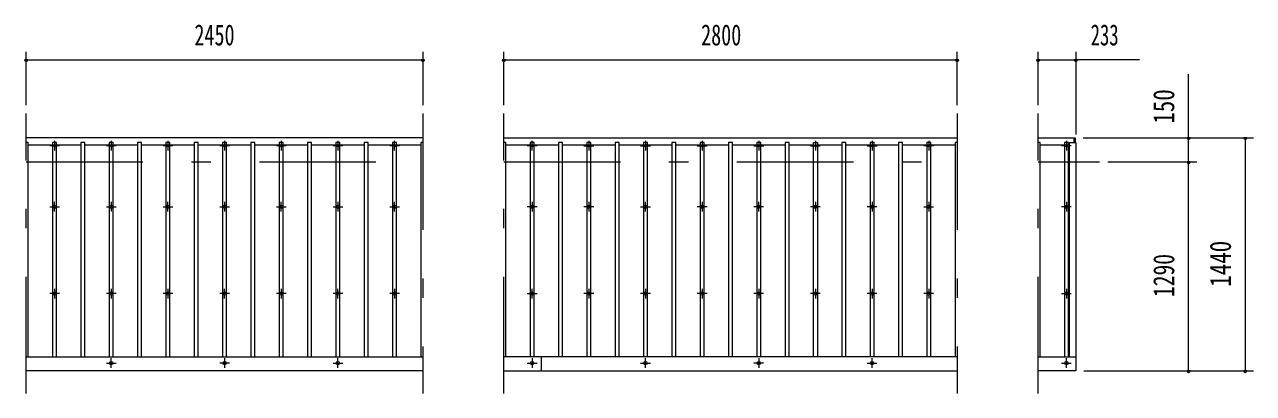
# Model space of a CAD drawing. Units: millimetres, scale not verified. Extents: x -23247 to 23257, y -10500 to 10500.
# Drawn here: x -16828 to -9238, y 6548 to 8827 of the extents above; entities that cross this region are included whole.
import ezdxf
from ezdxf.enums import TextEntityAlignment as Align

# ---------------------------------------------------------------- set-up
doc = ezdxf.new("R2010")
doc.units = ezdxf.units.MM
doc.header["$LTSCALE"] = 60
doc.linetypes.add('USER3', pattern=[24, 12, -5, 2, -5])
for name, color, linetype, lineweight in [('0-2_1-05BOLD', 7, 'Continuous', 18), ('0-3_1-25CENTER', 3, 'USER3', 18), ('0-4_1-45THIN', 4, 'Continuous', 18), ('0-5_1-55DIM', 3, 'Continuous', 18)]:
    doc.layers.add(name, color=color, linetype=linetype, lineweight=lineweight)
doc.styles.add('ＭＳ ゴシック', font='')
doc.styles.get('ＭＳ ゴシック').set_extended_font_data('MS Gothic')

msp = doc.modelspace()

# ---------------------------------------------------------------- linework, layer by layer
at = {"layer": '0-2_1-05BOLD'}
for p, q in [((-14368.18, 8127.67), (-16818.18, 8127.67)), ((-13868.18, 8127.67), (-11068.18, 8127.67)), ((-10345.18, 8097.84), (-10345.18, 8127.67)), ((-16818.18, 6773.96), (-14368.18, 6773.96)), ((-11068.18, 6773.96), (-13868.19, 6773.96)), ((-13638.18, 6773.96), (-13638.18, 6687.67)), ((-10568.18, 6773.96), (-10335.18, 6773.96)), ((-14368.18, 6687.67), (-16818.18, 6687.67)), ((-13868.19, 6687.67), (-11068.18, 6687.67))]:
    msp.add_line(p, q, dxfattribs=at)
for points in [[(-10568.18, 8127.67), (-10340.18, 8127.67), (-10340.18, 8097.84)], [(-10335.18, 8097.84), (-10335.18, 6687.67), (-10568.18, 6687.67)], [(-10375.18, 6773.96), (-10375.18, 8097.84), (-10335.18, 8097.84)]]:
    msp.add_lwpolyline(points, dxfattribs=at)
for centre in [(-16643.18, 7701.14), (-16293.18, 7701.14), (-15943.18, 7701.14), (-15593.18, 7701.14), (-15243.18, 7701.14), (-14893.18, 7701.14), (-14543.18, 7701.14), (-13693.18, 7701.14), (-13343.18, 7701.14), (-12993.18, 7701.14), (-12643.18, 7701.14), (-12293.18, 7701.14), (-11943.18, 7701.14), (-11593.18, 7701.14), (-11243.18, 7701.14), (-10393.18, 7701.14), (-16643.18, 7164.54), (-16293.18, 7164.54), (-15943.18, 7164.54), (-15593.18, 7164.54), (-15243.18, 7164.54), (-14893.18, 7164.54), (-14543.18, 7164.54), (-13693.18, 7164.54), (-13343.18, 7164.54), (-12993.18, 7164.54), (-12643.18, 7164.54), (-12293.18, 7164.54), (-11943.18, 7164.54), (-11593.18, 7164.54), (-11243.18, 7164.54), (-10393.18, 7164.54), (-16293.18, 6735.28), (-15593.18, 6735.28), (-14893.18, 6735.28), (-13693.18, 6735.28), (-12993.18, 6735.28), (-12293.18, 6735.28), (-11593.18, 6735.28), (-10393.18, 6735.28)]:
    msp.add_circle(centre, 10, dxfattribs=at)
for centre, start, end in [((-16643.18, 8067.55), 46.39838, 133.60162), ((-16643.18, 8088.55), 226.3961, 313.6039), ((-16293.18, 8067.55), 46.39838, 133.60162), ((-16293.18, 8088.55), 226.3961, 313.6039), ((-15943.18, 8067.55), 46.39838, 133.60162), ((-15943.18, 8088.55), 226.3961, 313.6039), ((-15593.18, 8067.55), 46.39838, 133.60162), ((-15593.18, 8088.55), 226.3961, 313.6039), ((-15243.18, 8067.55), 46.39838, 133.60162), ((-15243.18, 8088.55), 226.3961, 313.6039), ((-14893.18, 8067.55), 46.39838, 133.60162), ((-14893.18, 8088.55), 226.3961, 313.6039), ((-14543.18, 8067.55), 46.39838, 133.60162), ((-14543.18, 8088.55), 226.3961, 313.6039), ((-13693.18, 8067.55), 46.39838, 133.60162), ((-13693.18, 8088.55), 226.3961, 313.6039), ((-13343.18, 8067.55), 46.39838, 133.60162), ((-13343.18, 8088.55), 226.3961, 313.6039), ((-12993.18, 8067.55), 46.39838, 133.60162), ((-12993.18, 8088.55), 226.3961, 313.6039), ((-12643.18, 8067.55), 46.39838, 133.60162), ((-12643.18, 8088.55), 226.3961, 313.6039), ((-12293.18, 8067.55), 46.39838, 133.60162), ((-12293.18, 8088.55), 226.3961, 313.6039), ((-11943.18, 8067.55), 46.39838, 133.60162), ((-11943.18, 8088.55), 226.3961, 313.6039), ((-11593.18, 8067.55), 46.39838, 133.60162), ((-11593.18, 8088.55), 226.3961, 313.6039), ((-11243.18, 8067.55), 46.39838, 133.60162), ((-11243.18, 8088.55), 226.3961, 313.6039), ((-10393.18, 8067.55), 46.39838, 133.60162), ((-10393.18, 8088.55), 226.3961, 313.6039)]:
    msp.add_arc(centre, 14.5, start, end, dxfattribs=at)
at = {"layer": '0-3_1-25CENTER'}
for p, q in [((-16818.18, 6547.67), (-16818.18, 8277.67)), ((-14368.18, 8277.67), (-14368.18, 6547.67)), ((-13868.18, 6547.67), (-13868.18, 8277.67)), ((-11068.18, 8277.67), (-11068.18, 6547.67)), ((-10568.18, 6547.67), (-10568.18, 8277.67)), ((-16613.18, 8078.05), (-16673.18, 8078.05)), ((-16643.18, 8108.05), (-16643.18, 8048.05)), ((-16263.18, 8078.05), (-16323.18, 8078.05)), ((-16293.18, 8108.05), (-16293.18, 8048.05)), ((-15913.17, 8078.05), (-15973.18, 8078.05)), ((-15943.18, 8108.05), (-15943.18, 8048.05)), ((-15563.18, 8078.05), (-15623.18, 8078.05)), ((-15593.18, 8108.05), (-15593.18, 8048.05)), ((-15213.18, 8078.05), (-15273.18, 8078.05)), ((-15243.18, 8108.05), (-15243.18, 8048.05)), ((-14863.18, 8078.05), (-14923.18, 8078.05)), ((-14893.18, 8108.05), (-14893.18, 8048.05)), ((-14513.18, 8078.05), (-14573.18, 8078.05)), ((-14543.18, 8048.05), (-14543.18, 8108.05)), ((-13663.18, 8078.05), (-13723.18, 8078.05)), ((-13693.18, 8048.05), (-13693.18, 8108.05)), ((-13373.18, 8078.05), (-13313.18, 8078.05)), ((-13343.18, 8108.05), (-13343.18, 8048.05)), ((-13023.18, 8078.05), (-12963.18, 8078.05)), ((-12993.18, 8108.05), (-12993.18, 8048.05)), ((-12673.18, 8078.05), (-12613.18, 8078.05)), ((-12643.18, 8108.05), (-12643.18, 8048.05)), ((-12323.18, 8078.05), (-12263.17, 8078.05)), ((-12293.18, 8108.05), (-12293.18, 8048.05)), ((-11973.18, 8078.05), (-11913.18, 8078.05)), ((-11943.18, 8108.05), (-11943.18, 8048.05)), ((-11623.18, 8078.05), (-11563.17, 8078.05)), ((-11593.18, 8108.05), (-11593.18, 8048.05)), ((-11213.18, 8078.05), (-11273.18, 8078.05)), ((-11243.18, 8108.05), (-11243.18, 8048.05)), ((-10363.18, 8078.05), (-10423.18, 8078.05)), ((-10393.18, 8108.05), (-10393.18, 8048.05)), ((-16818.18, 7977.67), (-14368.18, 7977.67)), ((-13868.18, 7977.67), (-11068.18, 7977.67)), ((-10568.18, 7977.67), (-10188.18, 7977.67)), ((-16673.18, 7701.14), (-16613.18, 7701.14)), ((-16643.18, 7671.14), (-16643.18, 7731.14)), ((-16323.18, 7701.14), (-16263.18, 7701.14)), ((-16293.18, 7731.14), (-16293.18, 7671.14)), ((-15973.18, 7701.14), (-15913.18, 7701.14)), ((-15943.18, 7671.14), (-15943.18, 7731.14)), ((-15623.18, 7701.14), (-15563.18, 7701.14)), ((-15593.18, 7731.14), (-15593.18, 7671.14)), ((-15273.18, 7701.14), (-15213.18, 7701.14)), ((-15243.18, 7671.14), (-15243.18, 7731.14)), ((-14923.18, 7701.14), (-14863.18, 7701.14)), ((-14893.18, 7731.14), (-14893.18, 7671.14)), ((-14573.18, 7701.14), (-14513.18, 7701.14)), ((-14543.18, 7671.14), (-14543.18, 7731.14)), ((-13663.18, 7701.14), (-13723.18, 7701.14)), ((-13693.18, 7731.14), (-13693.18, 7671.14)), ((-13313.18, 7701.14), (-13373.18, 7701.14)), ((-13343.18, 7731.14), (-13343.18, 7671.14)), ((-13023.18, 7701.14), (-12963.18, 7701.14)), ((-12993.18, 7671.14), (-12993.18, 7731.14)), ((-12613.18, 7701.14), (-12673.18, 7701.14)), ((-12643.18, 7731.14), (-12643.18, 7671.14)), ((-12263.18, 7701.14), (-12323.18, 7701.14)), ((-12293.18, 7671.14), (-12293.18, 7731.14)), ((-11913.18, 7701.14), (-11973.18, 7701.14)), ((-11943.18, 7731.14), (-11943.18, 7671.14)), ((-11563.18, 7701.14), (-11623.18, 7701.14)), ((-11593.18, 7731.14), (-11593.18, 7671.14)), ((-11273.18, 7701.14), (-11213.18, 7701.14)), ((-11243.18, 7731.14), (-11243.18, 7671.14)), ((-10363.18, 7701.14), (-10423.18, 7701.14)), ((-10393.18, 7731.14), (-10393.18, 7671.14)), ((-16613.18, 7164.54), (-16673.18, 7164.54)), ((-16643.18, 7194.54), (-16643.18, 7134.54)), ((-16263.18, 7164.54), (-16323.18, 7164.54)), ((-16293.18, 7194.54), (-16293.18, 7134.54)), ((-15913.18, 7164.54), (-15973.18, 7164.54)), ((-15943.18, 7194.54), (-15943.18, 7134.54)), ((-15563.18, 7164.54), (-15623.18, 7164.54)), ((-15593.18, 7134.54), (-15593.18, 7194.54)), ((-15213.18, 7164.54), (-15273.18, 7164.54)), ((-15243.18, 7194.54), (-15243.18, 7134.54)), ((-14863.18, 7164.54), (-14923.18, 7164.54)), ((-14893.18, 7134.54), (-14893.18, 7194.54)), ((-14513.18, 7164.54), (-14573.18, 7164.54)), ((-14543.18, 7194.54), (-14543.18, 7134.54)), ((-13723.18, 7164.54), (-13663.18, 7164.54)), ((-13693.18, 7134.54), (-13693.18, 7194.54)), ((-13313.18, 7164.54), (-13373.18, 7164.54)), ((-13343.18, 7194.54), (-13343.18, 7134.54)), ((-12963.18, 7164.54), (-13023.18, 7164.54)), ((-12993.18, 7194.54), (-12993.18, 7134.54)), ((-12613.18, 7164.54), (-12673.18, 7164.54)), ((-12643.18, 7194.54), (-12643.18, 7134.54)), ((-12263.18, 7164.54), (-12323.18, 7164.54)), ((-12293.18, 7194.54), (-12293.18, 7134.54)), ((-11913.18, 7164.54), (-11973.18, 7164.54)), ((-11943.18, 7194.54), (-11943.18, 7134.54)), ((-11563.18, 7164.54), (-11623.18, 7164.54)), ((-11593.18, 7194.54), (-11593.18, 7134.54)), ((-11213.18, 7164.54), (-11273.18, 7164.54)), ((-11243.18, 7194.54), (-11243.18, 7134.54)), ((-10423.18, 7164.54), (-10363.18, 7164.54)), ((-10393.18, 7194.54), (-10393.18, 7134.54)), ((-16293.18, 6705.28), (-16293.18, 6765.28)), ((-15593.18, 6765.28), (-15593.18, 6705.28)), ((-14893.18, 6705.28), (-14893.18, 6765.28)), ((-13693.18, 6765.28), (-13693.18, 6705.28)), ((-12993.18, 6705.28), (-12993.18, 6765.28)), ((-12293.18, 6765.28), (-12293.18, 6705.28)), ((-11593.18, 6705.28), (-11593.18, 6765.28)), ((-10393.18, 6705.28), (-10393.18, 6765.28)), ((-16323.18, 6735.28), (-16263.18, 6735.28)), ((-15563.18, 6735.28), (-15623.18, 6735.28)), ((-14923.18, 6735.28), (-14863.18, 6735.28)), ((-13723.18, 6735.28), (-13663.18, 6735.28)), ((-13023.18, 6735.28), (-12963.18, 6735.28)), ((-12263.18, 6735.28), (-12323.18, 6735.28)), ((-11623.18, 6735.28), (-11563.18, 6735.28)), ((-10423.18, 6735.28), (-10363.18, 6735.28))]:
    msp.add_line(p, q, dxfattribs=at)
at = {"layer": '0-4_1-45THIN'}
for p, q in [((-16805.68, 8097.84), (-16818.18, 8097.84)), ((-16805.68, 6773.96), (-16805.68, 8097.84)), ((-16805.68, 8083.35), (-16655.68, 8083.35)), ((-16655.68, 8097.84), (-16655.68, 6773.96)), ((-16630.68, 8097.84), (-16655.68, 8097.84)), ((-16630.68, 6773.96), (-16630.68, 8097.84)), ((-16630.68, 8083.35), (-16480.68, 8083.35)), ((-16480.68, 8097.84), (-16480.68, 6773.96)), ((-16455.68, 8097.84), (-16480.68, 8097.84)), ((-16455.68, 6773.96), (-16455.68, 8097.84)), ((-16455.68, 8083.35), (-16305.68, 8083.35)), ((-16305.68, 8097.84), (-16305.68, 6773.96)), ((-16280.68, 8097.84), (-16305.68, 8097.84)), ((-16280.68, 6773.96), (-16280.68, 8097.84)), ((-16280.68, 8083.35), (-16130.68, 8083.35)), ((-16130.68, 8097.84), (-16130.68, 6773.96)), ((-16105.68, 8097.84), (-16130.68, 8097.84)), ((-16105.68, 6773.96), (-16105.68, 8097.84)), ((-16105.68, 8083.35), (-15955.68, 8083.35)), ((-15955.68, 8097.84), (-15955.68, 6773.96)), ((-15930.68, 8097.84), (-15955.68, 8097.84)), ((-15930.68, 6773.96), (-15930.68, 8097.84)), ((-15930.68, 8083.35), (-15780.68, 8083.35)), ((-15780.68, 8097.84), (-15780.68, 6773.96)), ((-15755.68, 8097.84), (-15780.68, 8097.84)), ((-15755.68, 6773.96), (-15755.68, 8097.84)), ((-15755.68, 8083.35), (-15605.68, 8083.35)), ((-15605.68, 8097.84), (-15605.68, 6773.96)), ((-15580.68, 8097.84), (-15605.68, 8097.84)), ((-15580.68, 6773.96), (-15580.68, 8097.84)), ((-15580.68, 8083.35), (-15430.68, 8083.35)), ((-15430.68, 8097.84), (-15430.68, 6773.96)), ((-15405.68, 8097.84), (-15430.68, 8097.84)), ((-15405.68, 6773.96), (-15405.68, 8097.84)), ((-15405.68, 8083.35), (-15255.68, 8083.35)), ((-15255.68, 8097.84), (-15255.68, 6773.96)), ((-15230.68, 8097.84), (-15255.68, 8097.84)), ((-15230.68, 6773.96), (-15230.68, 8097.84)), ((-15230.68, 8083.35), (-15080.68, 8083.35)), ((-15080.68, 8097.84), (-15080.68, 6773.96)), ((-15055.68, 8097.84), (-15080.68, 8097.84)), ((-15055.68, 6773.96), (-15055.68, 8097.84)), ((-15055.68, 8083.35), (-14905.68, 8083.35)), ((-14905.68, 8097.84), (-14905.68, 6773.96)), ((-14880.68, 8097.84), (-14905.68, 8097.84)), ((-14880.68, 6773.96), (-14880.68, 8097.84)), ((-14880.68, 8083.35), (-14730.68, 8083.35)), ((-14730.68, 8097.84), (-14730.68, 6773.96)), ((-14705.68, 8097.84), (-14730.68, 8097.84)), ((-14705.68, 6773.96), (-14705.68, 8097.84)), ((-14705.68, 8083.35), (-14555.68, 8083.35)), ((-14555.68, 8097.84), (-14555.68, 6773.96)), ((-14530.68, 8097.84), (-14555.68, 8097.84)), ((-14530.68, 6773.96), (-14530.68, 8097.84)), ((-14530.68, 8083.35), (-14380.68, 8083.35)), ((-14380.68, 8097.84), (-14380.68, 6773.96)), ((-14368.18, 8097.84), (-14380.68, 8097.84)), ((-13855.68, 8097.84), (-13868.18, 8097.84)), ((-13855.68, 6773.96), (-13855.68, 8097.84)), ((-13855.68, 8083.35), (-13705.68, 8083.35)), ((-13705.68, 8097.84), (-13705.68, 6773.96)), ((-13680.68, 8097.84), (-13705.68, 8097.84)), ((-13680.68, 6773.96), (-13680.68, 8097.84)), ((-13680.68, 8083.35), (-13530.68, 8083.35)), ((-13530.68, 8097.84), (-13530.68, 6773.96)), ((-13505.68, 8097.84), (-13530.68, 8097.84)), ((-13505.68, 6773.96), (-13505.68, 8097.84)), ((-13505.68, 8083.35), (-13355.68, 8083.35)), ((-13355.68, 8097.84), (-13355.68, 6773.96)), ((-13330.68, 8097.84), (-13355.68, 8097.84)), ((-13330.68, 6773.96), (-13330.68, 8097.84)), ((-13330.68, 8083.35), (-13180.68, 8083.35)), ((-13180.68, 8097.84), (-13180.68, 6773.96)), ((-13155.68, 8097.84), (-13180.68, 8097.84)), ((-13155.68, 6773.96), (-13155.68, 8097.84)), ((-13155.68, 8083.35), (-13005.68, 8083.35)), ((-13005.68, 8097.84), (-13005.68, 6773.96)), ((-12980.68, 8097.84), (-13005.68, 8097.84)), ((-12980.68, 6773.96), (-12980.68, 8097.84)), ((-12980.68, 8083.35), (-12830.68, 8083.35)), ((-12830.68, 8097.84), (-12830.68, 6773.96)), ((-12805.68, 8097.84), (-12830.68, 8097.84)), ((-12805.68, 6773.96), (-12805.68, 8097.84)), ((-12805.68, 8083.35), (-12655.68, 8083.35)), ((-12655.68, 8097.84), (-12655.68, 6773.96)), ((-12630.68, 8097.84), (-12655.68, 8097.84)), ((-12630.68, 6773.96), (-12630.68, 8097.84)), ((-12630.68, 8083.35), (-12480.68, 8083.35)), ((-12480.68, 8097.84), (-12480.68, 6773.96)), ((-12455.68, 8097.84), (-12480.68, 8097.84)), ((-12455.68, 6773.96), (-12455.68, 8097.84)), ((-12455.68, 8083.35), (-12305.68, 8083.35)), ((-12305.68, 8097.84), (-12305.68, 6773.96)), ((-12280.68, 8097.84), (-12305.68, 8097.84)), ((-12280.68, 6773.96), (-12280.68, 8097.84)), ((-12280.68, 8083.35), (-12130.68, 8083.35)), ((-12130.68, 8097.84), (-12130.68, 6773.96)), ((-12105.68, 8097.84), (-12130.68, 8097.84)), ((-12105.68, 6773.96), (-12105.68, 8097.84)), ((-12105.68, 8083.35), (-11955.68, 8083.35)), ((-11955.68, 8097.84), (-11930.68, 8097.84)), ((-11955.68, 6773.96), (-11955.68, 8097.84)), ((-11930.68, 8097.84), (-11930.68, 6773.96)), ((-11930.68, 8083.35), (-11780.68, 8083.35)), ((-11780.68, 8097.84), (-11780.68, 6773.96)), ((-11755.68, 8097.84), (-11780.68, 8097.84)), ((-11755.68, 6773.96), (-11755.68, 8097.84)), ((-11755.68, 8083.35), (-11605.68, 8083.35)), ((-11605.68, 8097.84), (-11605.68, 6773.96)), ((-11580.68, 8097.84), (-11605.68, 8097.84)), ((-11580.68, 6773.96), (-11580.68, 8097.84)), ((-11580.68, 8083.35), (-11430.68, 8083.35)), ((-11430.68, 8097.84), (-11430.68, 6773.96)), ((-11405.68, 8097.84), (-11430.68, 8097.84)), ((-11405.68, 6773.96), (-11405.68, 8097.84)), ((-11405.68, 8083.35), (-11255.68, 8083.35)), ((-11255.68, 8097.84), (-11255.68, 6773.96)), ((-11230.68, 8097.84), (-11255.68, 8097.84)), ((-11230.68, 6773.96), (-11230.68, 8097.84)), ((-11230.68, 8083.35), (-11080.68, 8083.35)), ((-11080.68, 8097.84), (-11080.68, 6773.96)), ((-11068.18, 8097.84), (-11080.68, 8097.84)), ((-10555.68, 8097.84), (-10568.18, 8097.84)), ((-10555.68, 6773.96), (-10555.68, 8097.84)), ((-10555.68, 8083.35), (-10405.68, 8083.35)), ((-10405.68, 8097.84), (-10405.68, 6773.96)), ((-10380.68, 8097.84), (-10405.68, 8097.84)), ((-10380.68, 6773.96), (-10380.68, 8097.84)), ((-10380.68, 8083.35), (-10375.18, 8083.35))]:
    msp.add_line(p, q, dxfattribs=at)
at = {"layer": '0-5_1-55DIM'}
for p, q in [((-16818.18, 8327.67), (-16818.18, 8658.67)), ((-14368.18, 8658.67), (-14368.18, 8327.67)), ((-13868.18, 8327.67), (-13868.18, 8658.67)), ((-11068.18, 8327.67), (-11068.18, 8658.67)), ((-10568.18, 8327.67), (-10568.18, 8658.67)), ((-10335.18, 8658.67), (-10335.18, 8147.84)), ((-16808.18, 8608.67), (-16828.18, 8608.67)), ((-16818.18, 8608.67), (-14368.18, 8608.67)), ((-14358.18, 8608.67), (-14378.18, 8608.67)), ((-13858.18, 8608.67), (-13878.18, 8608.67)), ((-13868.18, 8608.67), (-11068.18, 8608.67)), ((-11058.18, 8608.67), (-11078.18, 8608.67)), ((-10558.18, 8608.67), (-10578.18, 8608.67)), ((-10568.18, 8608.67), (-10335.18, 8608.67)), ((-10325.18, 8608.67), (-10345.18, 8608.67)), ((-9942.68, 8608.67), (-10335.18, 8608.67)), ((-9638.18, 8127.67), (-9638.18, 8520.17)), ((-10290.18, 8127.67), (-9238.19, 8127.67)), ((-9628.18, 8127.67), (-9648.18, 8127.67)), ((-9638.18, 7977.67), (-9638.18, 8127.67)), ((-9278.19, 8127.67), (-9298.19, 8127.67)), ((-9288.19, 8127.67), (-9288.19, 6687.67)), ((-10138.18, 7977.67), (-9588.18, 7977.67)), ((-9628.18, 7977.67), (-9648.18, 7977.67)), ((-9638.18, 6687.67), (-9638.18, 7977.67)), ((-10285.18, 6687.67), (-9238.19, 6687.67)), ((-9628.18, 6687.67), (-9648.18, 6687.67)), ((-9278.19, 6687.67), (-9298.19, 6687.67))]:
    msp.add_line(p, q, dxfattribs=at)
for centre in [(-16818.18, 8608.67), (-14368.18, 8608.67), (-13868.18, 8608.67), (-11068.18, 8608.67), (-10568.18, 8608.67), (-10335.18, 8608.67), (-9638.18, 8127.67), (-9288.19, 8127.67), (-9638.18, 7977.67), (-9638.18, 6687.67), (-9288.19, 6687.67)]:
    msp.add_arc(centre, 10, 180, 0, dxfattribs=at)

# ---------------------------------------------------------------- texts
at = {"layer": '0-5_1-55DIM', "color": 7, "style": 'ＭＳ ゴシック'}
for s, width, p in [('2450', 0.7, (-15779.19, 8658.67)), ('2800', 0.7, (-12649.45, 8658.67)), ('233', 0.65, (-10243.35, 8658.67))]:
    msp.add_text(s, height=130.2, dxfattribs=dict(at, width=width)).set_placement(p, align=Align.BOTTOM_LEFT)
for s, width, p in [('150', 0.8, (-9688.18, 8214.44)), ('1440', 0.8, (-9338.19, 7206.92)), ('1290', 0.75, (-9688.18, 7143.45))]:
    msp.add_text(s, height=130.2, rotation=90, dxfattribs=dict(at, width=width)).set_placement(p, align=Align.BOTTOM_LEFT)

doc.saveas('drawing.dxf')
